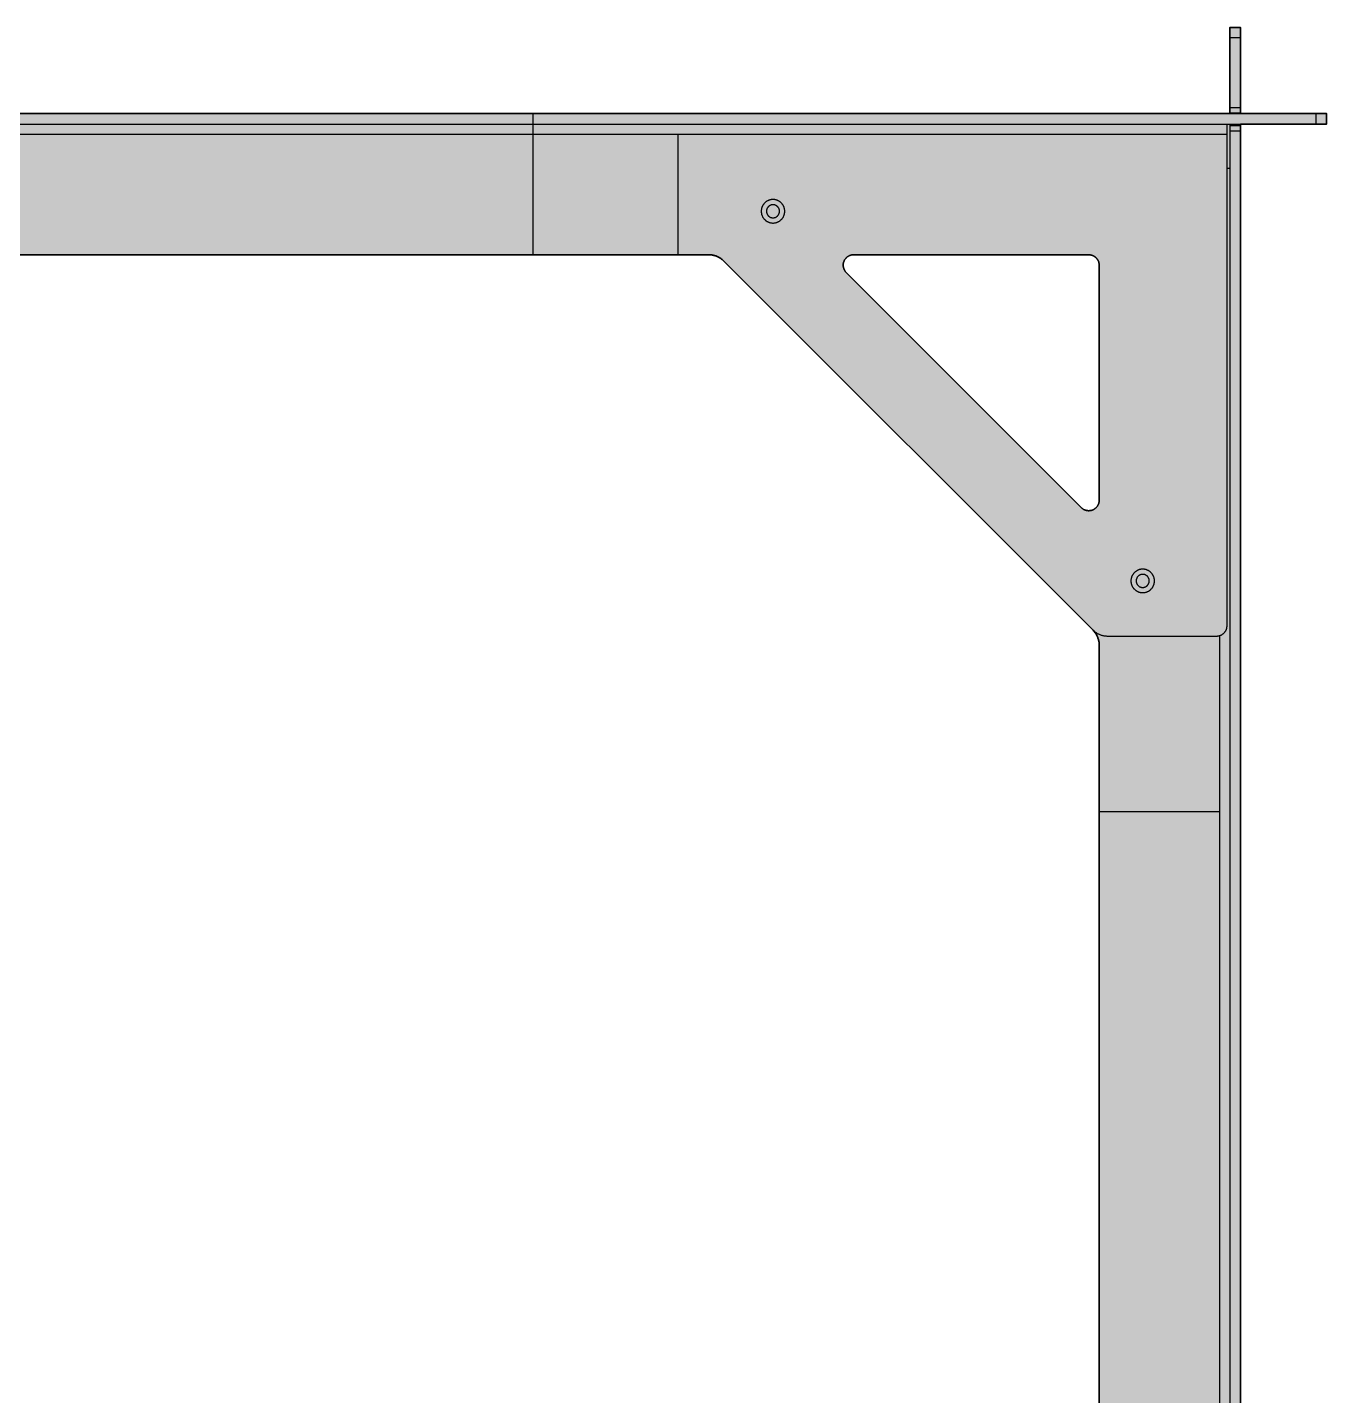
# Model space of a CAD drawing. Header units: millimetres. Extents: x 0 to 4006, y -1554 to 540.
# Drawn here: x 3509 to 4006, y 16 to 540 of the extents above; entities that cross this region are included whole.
import ezdxf

# ---------------------------------------------------------------- set-up
doc = ezdxf.new("R2010")
doc.units = ezdxf.units.MM
doc.layers.add('Blocks', color=7, linetype='Continuous')
doc.layers.add('Blocks$Fill', color=7, linetype='Continuous', true_color=0xffffff)
doc.layers.add('Blocks$Inner', color=7, linetype='Continuous', lineweight=25, true_color=0x007f00)
doc.layers.add('Blocks$Outline', color=7, linetype='Continuous', lineweight=35, true_color=0xff3f3f)

# ---------------------------------------------------------------- blocks, each defined once
blk = doc.blocks.new('Connect bed 90x200 Top')
at = {"layer": 'Blocks$Fill'}
h = blk.add_hatch(color=256, dxfattribs=at)
h.paths.add_polyline_path([(1143.24, -1055.77), (1143.24, -1059.77), (1147.24, -1059.77), (1147.24, -1055.77), (1147.24, -1028.97), (1147.24, -1026.97), (1147.24, -1026.77), (1180.24, -1026.77), (1180.24, -1022.77), (1176.24, -1022.77), (1147.24, -1022.77), (1147.24, -1022.07), (1147.24, 994.53), (1147.24, 996.53), (1147.24, 997.23), (1176.24, 997.23), (1180.24, 997.23), (1180.24, 1001.23), (1176.24, 1001.23), (1147.24, 1001.23), (1147.24, 1003.43), (1147.24, 1030.23), (1147.24, 1034.23), (1143.24, 1034.23), (1143.24, 1030.23), (1143.24, 1003.43), (1143.24, 1001.43), (1143.24, 1001.23), (876.73, 1001.23), (223.27, 1001.23), (223.27, 1001.43), (223.27, 1030.23), (223.27, 1034.23), (219.27, 1034.23), (219.27, 1030.23), (219.27, 1001.43), (219.27, 1001.23), (190.24, 1001.23), (186.24, 1001.23), (186.24, 997.23), (190.24, 997.23), (219.27, 997.23), (219.27, 996.73), (219.27, -1022.07), (219.27, -1022.27), (219.27, -1022.77), (190.24, -1022.77), (186.24, -1022.77), (186.24, -1026.77), (190.24, -1026.77), (219.27, -1026.77), (219.27, -1026.97), (219.27, -1028.97), (219.27, -1055.77), (219.27, -1059.77), (223.27, -1059.77), (223.27, -1055.77), (223.27, -1028.97), (223.27, -1026.97), (223.27, -1026.77), (876.73, -1026.77), (1143.24, -1026.77), (1143.24, -1028.97)], flags=0)
h.paths.add_polyline_path([(999.32, 947.23), (1089.24, 947.23), (1089.38, 947.23), (1089.52, 947.22), (1089.66, 947.21), (1089.8, 947.19), (1089.94, 947.17), (1090.07, 947.14), (1090.21, 947.11), (1090.34, 947.08), (1090.48, 947.04), (1090.61, 946.99), (1090.74, 946.94), (1090.87, 946.89), (1090.99, 946.83), (1091.12, 946.76), (1091.24, 946.7), (1091.36, 946.62), (1091.48, 946.55), (1091.59, 946.47), (1091.7, 946.38), (1091.81, 946.3), (1091.92, 946.2), (1092.02, 946.11), (1092.12, 946.01), (1092.21, 945.91), (1092.31, 945.8), (1092.39, 945.69), (1092.48, 945.58), (1092.56, 945.47), (1092.63, 945.35), (1092.71, 945.23), (1092.77, 945.11), (1092.84, 944.99), (1092.9, 944.86), (1092.95, 944.73), (1093, 944.6), (1093.05, 944.47), (1093.09, 944.33), (1093.12, 944.2), (1093.15, 944.06), (1093.18, 943.93), (1093.2, 943.79), (1093.22, 943.65), (1093.23, 943.51), (1093.24, 943.37), (1093.24, 943.23), (1093.24, 853.32), (1093.24, 853.18), (1093.23, 853.04), (1093.22, 852.9), (1093.2, 852.76), (1093.18, 852.63), (1093.15, 852.49), (1093.12, 852.35), (1093.09, 852.22), (1093.05, 852.09), (1093, 851.96), (1092.95, 851.83), (1092.9, 851.7), (1092.84, 851.57), (1092.78, 851.45), (1092.71, 851.33), (1092.64, 851.21), (1092.57, 851.09), (1092.49, 850.98), (1092.41, 850.87), (1092.32, 850.76), (1092.23, 850.65), (1092.13, 850.55), (1092.04, 850.45), (1091.94, 850.36), (1091.83, 850.27), (1091.72, 850.18), (1091.61, 850.1), (1091.5, 850.02), (1091.39, 849.94), (1091.27, 849.87), (1091.15, 849.8), (1091.02, 849.73), (1090.9, 849.68), (1090.77, 849.62), (1090.64, 849.57), (1090.51, 849.52), (1090.38, 849.48), (1090.25, 849.44), (1090.11, 849.41), (1089.98, 849.38), (1089.84, 849.36), (1089.7, 849.34), (1089.56, 849.33), (1089.43, 849.32), (1089.29, 849.32), (1089.15, 849.32), (1089.01, 849.32), (1088.87, 849.33), (1088.73, 849.35), (1088.6, 849.37), (1088.46, 849.39), (1088.33, 849.42), (1088.19, 849.46), (1088.06, 849.49), (1087.93, 849.54), (1087.8, 849.59), (1087.67, 849.64), (1087.54, 849.69), (1087.42, 849.76), (1087.29, 849.82), (1087.17, 849.89), (1087.06, 849.96), (1086.94, 850.04), (1086.83, 850.12), (1086.72, 850.21), (1086.62, 850.3), (1086.51, 850.39), (1086.41, 850.49), (996.5, 940.4), (996.4, 940.5), (996.31, 940.61), (996.22, 940.71), (996.13, 940.82), (996.05, 940.93), (995.97, 941.05), (995.9, 941.17), (995.83, 941.29), (995.76, 941.41), (995.7, 941.53), (995.65, 941.66), (995.59, 941.79), (995.55, 941.92), (995.5, 942.05), (995.46, 942.18), (995.43, 942.32), (995.4, 942.45), (995.38, 942.59), (995.36, 942.73), (995.34, 942.86), (995.33, 943), (995.33, 943.14), (995.32, 943.28), (995.33, 943.42), (995.34, 943.56), (995.35, 943.69), (995.37, 943.83), (995.39, 943.97), (995.42, 944.1), (995.45, 944.24), (995.49, 944.37), (995.53, 944.5), (995.58, 944.63), (995.63, 944.76), (995.68, 944.89), (995.74, 945.02), (995.81, 945.14), (995.88, 945.26), (995.95, 945.38), (996.02, 945.49), (996.1, 945.61), (996.19, 945.72), (996.28, 945.82), (996.37, 945.93), (996.46, 946.03), (996.56, 946.13), (996.66, 946.22), (996.77, 946.31), (996.88, 946.4), (996.99, 946.48), (997.1, 946.56), (997.22, 946.63), (997.34, 946.7), (997.46, 946.77), (997.58, 946.83), (997.71, 946.89), (997.84, 946.95), (997.97, 946.99), (998.1, 947.04), (998.23, 947.08), (998.36, 947.12), (998.5, 947.15), (998.63, 947.17), (998.77, 947.19), (998.91, 947.21), (999.05, 947.22), (999.19, 947.23)], flags=0)
h.paths.add_polyline_path([(273.24, 943.37), (273.25, 943.51), (273.26, 943.64), (273.28, 943.78), (273.3, 943.91), (273.32, 944.05), (273.35, 944.18), (273.39, 944.31), (273.43, 944.44), (273.47, 944.57), (273.52, 944.7), (273.57, 944.83), (273.63, 944.95), (273.69, 945.07), (273.75, 945.19), (273.82, 945.31), (273.9, 945.43), (273.97, 945.54), (274.05, 945.65), (274.14, 945.76), (274.23, 945.86), (274.32, 945.96), (274.41, 946.06), (274.51, 946.16), (274.61, 946.25), (274.72, 946.34), (274.82, 946.42), (274.93, 946.5), (275.05, 946.58), (275.16, 946.65), (275.28, 946.72), (275.4, 946.78), (275.52, 946.84), (275.65, 946.9), (275.77, 946.95), (275.9, 947), (276.03, 947.04), (276.16, 947.08), (276.29, 947.12), (276.43, 947.15), (276.56, 947.17), (276.7, 947.19), (276.83, 947.21), (276.97, 947.22), (277.1, 947.23), (277.24, 947.23), (367.16, 947.23), (367.3, 947.23), (367.43, 947.22), (367.57, 947.21), (367.71, 947.19), (367.85, 947.17), (367.98, 947.15), (368.12, 947.12), (368.25, 947.08), (368.39, 947.04), (368.52, 946.99), (368.65, 946.95), (368.77, 946.89), (368.9, 946.83), (369.02, 946.77), (369.14, 946.7), (369.26, 946.63), (369.38, 946.56), (369.49, 946.48), (369.61, 946.4), (369.71, 946.31), (369.82, 946.22), (369.92, 946.13), (370.02, 946.03), (370.11, 945.93), (370.21, 945.82), (370.29, 945.72), (370.38, 945.61), (370.46, 945.49), (370.53, 945.38), (370.61, 945.26), (370.67, 945.14), (370.74, 945.02), (370.8, 944.89), (370.85, 944.76), (370.9, 944.63), (370.95, 944.5), (370.99, 944.37), (371.03, 944.24), (371.06, 944.1), (371.09, 943.97), (371.11, 943.83), (371.13, 943.69), (371.14, 943.56), (371.15, 943.42), (371.16, 943.28), (371.16, 943.14), (371.15, 943), (371.14, 942.86), (371.13, 942.73), (371.11, 942.59), (371.08, 942.45), (371.05, 942.32), (371.02, 942.18), (370.98, 942.05), (370.94, 941.92), (370.89, 941.79), (370.84, 941.66), (370.78, 941.53), (370.72, 941.41), (370.65, 941.29), (370.58, 941.17), (370.51, 941.05), (370.43, 940.93), (370.35, 940.82), (370.26, 940.71), (370.18, 940.61), (370.08, 940.5), (369.99, 940.4), (280.07, 850.49), (279.97, 850.39), (279.87, 850.3), (279.76, 850.21), (279.65, 850.12), (279.54, 850.04), (279.42, 849.96), (279.31, 849.89), (279.19, 849.82), (279.07, 849.76), (278.94, 849.69), (278.81, 849.64), (278.69, 849.59), (278.56, 849.54), (278.42, 849.49), (278.29, 849.46), (278.16, 849.42), (278.02, 849.39), (277.89, 849.37), (277.75, 849.35), (277.61, 849.33), (277.47, 849.32), (277.33, 849.32), (277.19, 849.32), (277.06, 849.32), (276.92, 849.33), (276.78, 849.34), (276.64, 849.36), (276.51, 849.38), (276.37, 849.41), (276.24, 849.44), (276.1, 849.48), (275.97, 849.52), (275.84, 849.57), (275.71, 849.62), (275.58, 849.68), (275.46, 849.73), (275.34, 849.8), (275.21, 849.87), (275.1, 849.94), (274.98, 850.02), (274.87, 850.1), (274.76, 850.18), (274.65, 850.27), (274.55, 850.36), (274.45, 850.45), (274.35, 850.55), (274.25, 850.65), (274.16, 850.76), (274.08, 850.87), (273.99, 850.98), (273.92, 851.09), (273.84, 851.21), (273.77, 851.33), (273.7, 851.45), (273.64, 851.57), (273.58, 851.7), (273.53, 851.83), (273.48, 851.96), (273.43, 852.09), (273.39, 852.22), (273.36, 852.35), (273.33, 852.49), (273.3, 852.63), (273.28, 852.76), (273.26, 852.9), (273.25, 853.04), (273.24, 853.18), (273.24, 853.32), (273.24, 943.23)], flags=0)
h.paths.add_polyline_path([(367.16, -972.77), (277.24, -972.77), (277.1, -972.77), (276.97, -972.76), (276.83, -972.75), (276.7, -972.73), (276.56, -972.71), (276.43, -972.68), (276.29, -972.65), (276.16, -972.62), (276.03, -972.58), (275.9, -972.54), (275.77, -972.49), (275.65, -972.44), (275.52, -972.38), (275.4, -972.32), (275.28, -972.25), (275.16, -972.19), (275.05, -972.11), (274.93, -972.04), (274.82, -971.95), (274.72, -971.87), (274.61, -971.78), (274.51, -971.69), (274.41, -971.6), (274.32, -971.5), (274.23, -971.4), (274.14, -971.29), (274.05, -971.18), (273.97, -971.07), (273.9, -970.96), (273.82, -970.85), (273.75, -970.73), (273.69, -970.61), (273.63, -970.49), (273.57, -970.36), (273.52, -970.24), (273.47, -970.11), (273.43, -969.98), (273.39, -969.85), (273.35, -969.71), (273.32, -969.58), (273.3, -969.45), (273.28, -969.31), (273.26, -969.18), (273.25, -969.04), (273.24, -968.9), (273.24, -968.77), (273.24, -878.85), (273.24, -878.71), (273.25, -878.57), (273.26, -878.44), (273.28, -878.3), (273.3, -878.16), (273.33, -878.03), (273.36, -877.89), (273.39, -877.76), (273.43, -877.62), (273.48, -877.49), (273.53, -877.36), (273.58, -877.24), (273.64, -877.11), (273.7, -876.99), (273.77, -876.86), (273.84, -876.75), (273.92, -876.63), (273.99, -876.51), (274.08, -876.4), (274.16, -876.3), (274.25, -876.19), (274.35, -876.09), (274.45, -875.99), (274.55, -875.89), (274.65, -875.8), (274.76, -875.72), (274.87, -875.63), (274.98, -875.55), (275.1, -875.47), (275.21, -875.4), (275.34, -875.33), (275.46, -875.27), (275.58, -875.21), (275.71, -875.16), (275.84, -875.1), (275.97, -875.06), (276.1, -875.02), (276.24, -874.98), (276.37, -874.95), (276.51, -874.92), (276.64, -874.9), (276.78, -874.88), (276.92, -874.86), (277.06, -874.86), (277.19, -874.85), (277.33, -874.85), (277.47, -874.86), (277.61, -874.87), (277.75, -874.88), (277.89, -874.9), (278.02, -874.93), (278.16, -874.96), (278.29, -874.99), (278.42, -875.03), (278.56, -875.07), (278.69, -875.12), (278.81, -875.17), (278.94, -875.23), (279.07, -875.29), (279.19, -875.36), (279.31, -875.43), (279.42, -875.5), (279.54, -875.58), (279.65, -875.66), (279.76, -875.74), (279.87, -875.83), (279.97, -875.93), (280.07, -876.02), (369.99, -965.94), (370.08, -966.04), (370.18, -966.14), (370.26, -966.25), (370.35, -966.36), (370.43, -966.47), (370.51, -966.58), (370.58, -966.7), (370.65, -966.82), (370.72, -966.94), (370.78, -967.07), (370.84, -967.19), (370.89, -967.32), (370.94, -967.45), (370.98, -967.58), (371.02, -967.72), (371.05, -967.85), (371.08, -967.99), (371.11, -968.12), (371.13, -968.26), (371.14, -968.4), (371.15, -968.54), (371.16, -968.68), (371.16, -968.81), (371.15, -968.95), (371.14, -969.09), (371.13, -969.23), (371.11, -969.37), (371.09, -969.5), (371.06, -969.64), (371.03, -969.77), (370.99, -969.91), (370.95, -970.04), (370.9, -970.17), (370.85, -970.3), (370.8, -970.43), (370.74, -970.55), (370.67, -970.67), (370.61, -970.79), (370.53, -970.91), (370.46, -971.03), (370.38, -971.14), (370.29, -971.25), (370.21, -971.36), (370.11, -971.46), (370.02, -971.56), (369.92, -971.66), (369.82, -971.75), (369.71, -971.85), (369.61, -971.93), (369.49, -972.01), (369.38, -972.09), (369.26, -972.17), (369.14, -972.24), (369.02, -972.31), (368.9, -972.37), (368.77, -972.43), (368.65, -972.48), (368.52, -972.53), (368.39, -972.57), (368.25, -972.61), (368.12, -972.65), (367.98, -972.68), (367.85, -972.71), (367.71, -972.73), (367.57, -972.75), (367.43, -972.76), (367.3, -972.77)], flags=0)
h.paths.add_polyline_path([(1090.9, -829.11), (949.39, -970.61), (949.19, -970.8), (948.98, -970.97), (948.76, -971.14), (948.54, -971.3), (948.32, -971.46), (948.08, -971.6), (947.85, -971.74), (947.61, -971.87), (947.36, -971.99), (947.11, -972.11), (946.86, -972.21), (946.61, -972.31), (946.35, -972.39), (946.09, -972.47), (945.82, -972.54), (945.56, -972.6), (945.29, -972.65), (945.02, -972.69), (944.75, -972.73), (944.47, -972.75), (944.2, -972.76), (943.93, -972.77), (932.24, -972.77), (876.73, -972.77), (434.24, -972.77), (422.28, -972.76), (422.01, -972.75), (421.74, -972.73), (421.47, -972.69), (421.2, -972.65), (420.93, -972.6), (420.66, -972.54), (420.4, -972.47), (420.13, -972.39), (419.88, -972.31), (419.62, -972.21), (419.37, -972.11), (419.12, -971.99), (418.87, -971.87), (418.63, -971.74), (418.4, -971.6), (418.17, -971.46), (417.94, -971.3), (417.72, -971.14), (417.51, -970.97), (417.3, -970.8), (417.09, -970.61), (416.9, -970.42), (275.61, -829.14), (275.06, -828.5), (274.9, -828.29), (274.73, -828.07), (274.58, -827.84), (274.43, -827.61), (274.3, -827.37), (274.17, -827.13), (274.04, -826.89), (273.93, -826.64), (273.83, -826.39), (273.73, -826.13), (273.64, -825.87), (273.57, -825.61), (273.5, -825.35), (273.44, -825.08), (273.39, -824.81), (273.34, -824.54), (273.31, -824.27), (273.29, -824), (273.27, -823.73), (273.27, -823.45), (273.27, -759.77), (273.27, 734.23), (273.27, 798.19), (273.29, 798.46), (273.31, 798.74), (273.34, 799.01), (273.39, 799.28), (273.44, 799.55), (273.5, 799.81), (273.57, 800.08), (273.64, 800.34), (273.73, 800.6), (273.83, 800.85), (273.93, 801.11), (274.04, 801.35), (274.17, 801.6), (274.3, 801.84), (274.43, 802.08), (274.58, 802.31), (274.73, 802.53), (274.9, 802.75), (275.06, 802.97), (275.24, 803.18), (275.61, 803.6), (417.09, 945.08), (417.3, 945.26), (417.51, 945.44), (417.72, 945.61), (417.94, 945.77), (418.17, 945.92), (418.4, 946.07), (418.63, 946.21), (418.87, 946.34), (419.12, 946.46), (419.37, 946.57), (419.62, 946.67), (419.88, 946.77), (420.13, 946.86), (420.4, 946.94), (420.66, 947), (420.93, 947.06), (421.2, 947.12), (421.47, 947.16), (421.74, 947.19), (422.01, 947.21), (422.28, 947.23), (422.55, 947.23), (434.24, 947.23), (876.73, 947.23), (932.24, 947.23), (944.2, 947.23), (944.47, 947.21), (944.75, 947.19), (945.02, 947.16), (945.29, 947.12), (945.56, 947.06), (945.82, 947), (946.09, 946.94), (946.35, 946.86), (946.61, 946.77), (946.86, 946.67), (947.11, 946.57), (947.36, 946.46), (947.61, 946.34), (947.85, 946.21), (948.08, 946.07), (948.32, 945.92), (948.54, 945.77), (948.76, 945.61), (948.98, 945.44), (949.19, 945.26), (949.39, 945.08), (949.58, 944.89), (1091.09, 803.38), (1091.27, 803.18), (1091.45, 802.97), (1091.62, 802.75), (1091.78, 802.53), (1091.93, 802.31), (1092.08, 802.08), (1092.21, 801.84), (1092.34, 801.6), (1092.47, 801.35), (1092.58, 801.11), (1092.68, 800.85), (1092.78, 800.6), (1092.87, 800.34), (1092.94, 800.08), (1093.01, 799.81), (1093.07, 799.55), (1093.12, 799.28), (1093.17, 799.01), (1093.2, 798.74), (1093.22, 798.46), (1093.24, 798.19), (1093.24, 797.92), (1093.24, -823.73), (1093.22, -824), (1093.2, -824.27), (1093.17, -824.54), (1093.12, -824.81), (1093.07, -825.08), (1093.01, -825.35), (1092.94, -825.61), (1092.87, -825.87), (1092.78, -826.13), (1092.68, -826.39), (1092.58, -826.64), (1092.47, -826.89), (1092.34, -827.13), (1092.21, -827.37), (1092.08, -827.61), (1091.93, -827.84), (1091.78, -828.07), (1091.62, -828.29), (1091.45, -828.5), (1091.27, -828.71), (1091.09, -828.91)], flags=0)
h.paths.add_polyline_path([(1093.24, -968.91), (1093.23, -969.05), (1093.22, -969.19), (1093.2, -969.32), (1093.18, -969.46), (1093.15, -969.6), (1093.12, -969.74), (1093.09, -969.87), (1093.05, -970), (1093, -970.14), (1092.95, -970.27), (1092.9, -970.39), (1092.84, -970.52), (1092.77, -970.65), (1092.71, -970.77), (1092.63, -970.89), (1092.56, -971), (1092.48, -971.12), (1092.39, -971.23), (1092.31, -971.34), (1092.21, -971.44), (1092.12, -971.55), (1092.02, -971.65), (1091.92, -971.74), (1091.81, -971.83), (1091.7, -971.92), (1091.59, -972), (1091.48, -972.08), (1091.36, -972.16), (1091.24, -972.23), (1091.12, -972.3), (1090.99, -972.36), (1090.87, -972.42), (1090.74, -972.48), (1090.61, -972.53), (1090.48, -972.57), (1090.34, -972.61), (1090.21, -972.65), (1090.07, -972.68), (1089.94, -972.71), (1089.8, -972.73), (1089.66, -972.75), (1089.52, -972.76), (1089.38, -972.77), (1089.24, -972.77), (999.32, -972.77), (999.19, -972.77), (999.05, -972.76), (998.91, -972.75), (998.77, -972.73), (998.63, -972.71), (998.5, -972.68), (998.36, -972.65), (998.23, -972.61), (998.1, -972.57), (997.97, -972.53), (997.84, -972.48), (997.71, -972.43), (997.58, -972.37), (997.46, -972.31), (997.34, -972.24), (997.22, -972.17), (997.1, -972.09), (996.99, -972.01), (996.88, -971.93), (996.77, -971.85), (996.66, -971.75), (996.56, -971.66), (996.46, -971.56), (996.37, -971.46), (996.28, -971.36), (996.19, -971.25), (996.1, -971.14), (996.02, -971.03), (995.95, -970.91), (995.88, -970.79), (995.81, -970.67), (995.74, -970.55), (995.68, -970.43), (995.63, -970.3), (995.58, -970.17), (995.53, -970.04), (995.49, -969.91), (995.45, -969.77), (995.42, -969.64), (995.39, -969.5), (995.37, -969.37), (995.35, -969.23), (995.34, -969.09), (995.33, -968.95), (995.32, -968.81), (995.33, -968.68), (995.33, -968.54), (995.34, -968.4), (995.36, -968.26), (995.38, -968.12), (995.4, -967.99), (995.43, -967.85), (995.46, -967.72), (995.5, -967.58), (995.55, -967.45), (995.59, -967.32), (995.65, -967.19), (995.7, -967.07), (995.76, -966.94), (995.83, -966.82), (995.9, -966.7), (995.97, -966.58), (996.05, -966.47), (996.13, -966.36), (996.22, -966.25), (996.31, -966.14), (996.4, -966.04), (996.5, -965.94), (1086.41, -876.02), (1086.51, -875.93), (1086.62, -875.83), (1086.72, -875.74), (1086.83, -875.66), (1086.94, -875.58), (1087.06, -875.5), (1087.17, -875.43), (1087.29, -875.36), (1087.42, -875.29), (1087.54, -875.23), (1087.67, -875.17), (1087.8, -875.12), (1087.93, -875.07), (1088.06, -875.03), (1088.19, -874.99), (1088.33, -874.96), (1088.46, -874.93), (1088.6, -874.9), (1088.73, -874.88), (1088.87, -874.87), (1089.01, -874.86), (1089.15, -874.85), (1089.29, -874.85), (1089.43, -874.86), (1089.56, -874.86), (1089.7, -874.88), (1089.84, -874.9), (1089.98, -874.92), (1090.11, -874.95), (1090.25, -874.98), (1090.38, -875.02), (1090.51, -875.06), (1090.64, -875.1), (1090.77, -875.16), (1090.9, -875.21), (1091.02, -875.27), (1091.15, -875.33), (1091.27, -875.4), (1091.39, -875.47), (1091.5, -875.55), (1091.61, -875.63), (1091.72, -875.72), (1091.83, -875.8), (1091.94, -875.89), (1092.04, -875.99), (1092.13, -876.09), (1092.23, -876.19), (1092.32, -876.3), (1092.41, -876.4), (1092.49, -876.51), (1092.57, -876.63), (1092.64, -876.75), (1092.71, -876.86), (1092.78, -876.99), (1092.84, -877.11), (1092.9, -877.24), (1092.95, -877.36), (1093, -877.49), (1093.05, -877.62), (1093.09, -877.76), (1093.12, -877.89), (1093.15, -878.03), (1093.18, -878.16), (1093.2, -878.3), (1093.22, -878.44), (1093.23, -878.57), (1093.24, -878.71), (1093.24, -878.85), (1093.24, -968.77)], flags=0)
at = {"layer": 'Blocks$Inner'}
for p, q in [((1143.24, 997.23), (1143.24, 996.73)), ((1143.24, 980.23), (1142.04, 980.23)), ((1093.24, 734.23), (1139.24, 734.23))]:
    blk.add_line(p, q, dxfattribs=at)
for points in [[(1147.24, 1030.23), (1147.24, 1034.23), (1143.24, 1034.23), (1143.24, 1030.23)], [(1147.24, 1003.43), (1147.24, 1030.23), (1143.24, 1030.23), (1143.24, 1003.43)], [(190.24, 997.23), (190.24, 1001.23), (190.06, 1001.23), (186.24, 1001.23), (186.24, 997.23), (190.24, 997.23), (876.73, 997.23), (876.73, 1001.23), (190.24, 1001.23)], [(876.73, 1001.23), (1176.24, 1001.23), (1180.24, 1001.23), (1180.24, 997.23), (1176.24, 997.23)], [(1142.04, 997.23), (1142.04, 993.23), (932.24, 993.23), (876.73, 993.23), (876.73, 993.49), (876.73, 997.23), (1176.24, 997.23), (1176.24, 1001.23)], [(1147.24, 1001.23), (1147.24, 1001.43), (1147.24, 1003.43), (1143.24, 1003.43), (1143.24, 1001.43)], [(1147.24, 1001.43), (1143.24, 1001.43), (1143.24, 1001.23)], [(1147.24, 997.23), (1147.24, 996.73), (1147.24, 996.53), (1143.24, 996.53), (1143.24, 994.53), (1143.24, -1020.07), (1143.24, -1022.07)], [(1147.24, 996.73), (1143.24, 996.73), (1143.24, 996.53)], [(1147.24, 994.53), (1147.24, 996.53)], [(434.24, 947.23), (876.73, 947.23), (876.73, 993.23), (434.24, 993.23)], [(876.73, 947.23), (932.24, 947.23), (932.24, 993.23)], [(1142.04, 993.23), (1142.04, 805.23), (1142.04, 805.1), (1142.03, 804.96), (1142.02, 804.82), (1142, 804.69), (1141.98, 804.55), (1141.96, 804.42), (1141.93, 804.29), (1141.89, 804.15), (1141.85, 804.02), (1141.81, 803.89), (1141.76, 803.76), (1141.71, 803.64), (1141.65, 803.51), (1141.59, 803.39), (1141.53, 803.27), (1141.46, 803.15), (1141.39, 803.04), (1141.31, 802.93), (1141.23, 802.82), (1141.14, 802.71), (1141.06, 802.6), (1140.96, 802.5), (1140.87, 802.4), (1140.77, 802.31), (1140.67, 802.22), (1140.57, 802.13), (1140.46, 802.04), (1140.35, 801.96), (1140.23, 801.89), (1140.12, 801.81), (1140, 801.75), (1139.88, 801.68), (1139.76, 801.62), (1139.63, 801.56), (1139.51, 801.51), (1139.38, 801.46), (1139.25, 801.42), (1139.12, 801.38), (1138.99, 801.35), (1138.85, 801.32), (1138.72, 801.29), (1138.59, 801.27), (1138.45, 801.25), (1138.31, 801.24), (1138.18, 801.23), (1138.04, 801.23), (1096.55, 801.23), (1096.28, 801.24), (1096.01, 801.25), (1095.74, 801.27), (1095.47, 801.31), (1095.2, 801.35), (1094.93, 801.4), (1094.66, 801.46), (1094.4, 801.53), (1094.13, 801.61), (1093.88, 801.69), (1093.62, 801.79), (1093.37, 801.89), (1093.12, 802.01), (1092.87, 802.13), (1092.63, 802.26), (1092.4, 802.4), (1092.17, 802.54), (1091.94, 802.7), (1091.72, 802.86), (1091.51, 803.03), (1091.3, 803.2), (1091.09, 803.39), (1090.9, 803.58)], [(1147.24, -1022.07), (1147.24, -1020.07), (1147.24, 994.53), (1143.24, 994.53)], [(1093.24, -759.77), (1093.24, 734.23), (1093.24, 797.92), (1093.24, 798.19), (1093.22, 798.46), (1093.2, 798.74), (1093.17, 799.01), (1093.12, 799.28), (1093.07, 799.55), (1093.01, 799.81), (1092.94, 800.08), (1092.87, 800.34), (1092.78, 800.6), (1092.68, 800.85), (1092.58, 801.11), (1092.47, 801.35), (1092.34, 801.6), (1092.21, 801.84), (1092.08, 802.08), (1091.93, 802.31), (1091.78, 802.53), (1091.62, 802.75), (1091.45, 802.97), (1091.27, 803.18), (1091.09, 803.38), (1090.9, 803.58), (949.58, 944.89), (949.39, 945.08), (949.19, 945.26), (948.98, 945.44), (948.76, 945.61), (948.54, 945.77), (948.32, 945.92), (948.08, 946.07), (947.85, 946.21), (947.61, 946.34), (947.36, 946.46), (947.11, 946.57), (946.86, 946.67), (946.61, 946.77), (946.35, 946.86), (946.09, 946.94), (945.82, 947), (945.56, 947.06), (945.29, 947.12), (945.02, 947.16), (944.75, 947.19), (944.47, 947.21), (944.2, 947.23), (943.93, 947.23), (932.24, 947.23)], [(1139.24, 801.42), (1139.24, 734.23), (1139.24, -759.77), (1139.24, -826.95)]]:
    blk.add_lwpolyline(points, dxfattribs=at)
for points in [[(963.97, 963.72), (963.98, 963.57), (963.99, 963.41), (964.01, 963.26), (964.03, 963.1), (964.06, 962.95), (964.1, 962.8), (964.13, 962.65), (964.18, 962.5), (964.23, 962.35), (964.29, 962.21), (964.35, 962.07), (964.41, 961.92), (964.48, 961.79), (964.55, 961.65), (964.63, 961.52), (964.72, 961.38), (964.81, 961.26), (964.9, 961.13), (965, 961.01), (965.1, 960.89), (965.2, 960.78), (965.31, 960.67), (965.42, 960.56), (965.54, 960.46), (965.66, 960.36), (965.78, 960.26), (965.91, 960.17), (966.04, 960.09), (966.17, 960.01), (966.3, 959.93), (966.44, 959.86), (966.58, 959.79), (966.72, 959.73), (966.87, 959.67), (967.01, 959.62), (967.16, 959.57), (967.31, 959.53), (967.46, 959.49), (967.62, 959.46), (967.77, 959.43), (967.92, 959.41), (968.08, 959.39), (968.23, 959.38), (968.39, 959.38), (968.54, 959.38), (968.7, 959.38), (968.85, 959.39), (969.01, 959.41), (969.16, 959.43), (969.31, 959.46), (969.47, 959.49), (969.62, 959.53), (969.77, 959.57), (969.91, 959.62), (970.06, 959.67), (970.2, 959.73), (970.35, 959.79), (970.49, 959.86), (970.62, 959.93), (970.76, 960.01), (970.89, 960.09), (971.02, 960.17), (971.15, 960.26), (971.27, 960.36), (971.39, 960.46), (971.51, 960.56), (971.62, 960.67), (971.73, 960.78), (971.83, 960.89), (971.93, 961.01), (972.03, 961.13), (972.12, 961.26), (972.21, 961.38), (972.3, 961.52), (972.37, 961.65), (972.45, 961.79), (972.52, 961.92), (972.58, 962.07), (972.64, 962.21), (972.7, 962.35), (972.75, 962.5), (972.79, 962.65), (972.83, 962.8), (972.87, 962.95), (972.9, 963.1), (972.92, 963.26), (972.94, 963.41), (972.95, 963.57), (972.96, 963.72), (972.96, 963.88), (972.96, 964.03), (972.95, 964.19), (972.94, 964.34), (972.92, 964.5), (972.9, 964.65), (972.87, 964.8), (972.83, 964.95), (972.79, 965.1), (972.75, 965.25), (972.7, 965.4), (972.64, 965.54), (972.58, 965.69), (972.52, 965.83), (972.45, 965.97), (972.37, 966.1), (972.3, 966.24), (972.21, 966.37), (972.12, 966.5), (972.03, 966.62), (971.93, 966.74), (971.83, 966.86), (971.73, 966.98), (971.62, 967.09), (971.51, 967.19), (971.39, 967.3), (971.27, 967.4), (971.15, 967.49), (971.02, 967.58), (970.89, 967.67), (970.76, 967.75), (970.62, 967.82), (970.49, 967.9), (970.35, 967.96), (970.2, 968.03), (970.06, 968.08), (969.91, 968.14), (969.77, 968.18), (969.62, 968.23), (969.47, 968.26), (969.31, 968.3), (969.16, 968.32), (969.01, 968.34), (968.85, 968.36), (968.7, 968.37), (968.54, 968.38), (968.39, 968.38), (968.23, 968.37), (968.08, 968.36), (967.92, 968.34), (967.77, 968.32), (967.62, 968.3), (967.46, 968.26), (967.31, 968.23), (967.16, 968.18), (967.01, 968.14), (966.87, 968.08), (966.72, 968.03), (966.58, 967.96), (966.44, 967.9), (966.3, 967.82), (966.17, 967.75), (966.04, 967.67), (965.91, 967.58), (965.78, 967.49), (965.66, 967.4), (965.54, 967.3), (965.42, 967.19), (965.31, 967.09), (965.2, 966.98), (965.1, 966.86), (965, 966.74), (964.9, 966.62), (964.81, 966.5), (964.72, 966.37), (964.63, 966.24), (964.55, 966.1), (964.48, 965.97), (964.41, 965.83), (964.35, 965.69), (964.29, 965.54), (964.23, 965.4), (964.18, 965.25), (964.13, 965.1), (964.1, 964.95), (964.06, 964.8), (964.03, 964.65), (964.01, 964.5), (963.99, 964.34), (963.98, 964.19), (963.97, 964.03), (963.96, 963.88)], [(968.38, 966.38), (968.29, 966.37), (968.21, 966.36), (968.12, 966.35), (968.04, 966.34), (967.95, 966.32), (967.87, 966.3), (967.78, 966.28), (967.7, 966.26), (967.62, 966.23), (967.54, 966.2), (967.46, 966.17), (967.38, 966.13), (967.3, 966.09), (967.23, 966.05), (967.15, 966.01), (967.08, 965.96), (967.01, 965.91), (966.94, 965.86), (966.87, 965.8), (966.81, 965.75), (966.74, 965.69), (966.68, 965.63), (966.62, 965.57), (966.56, 965.5), (966.51, 965.44), (966.46, 965.37), (966.41, 965.3), (966.36, 965.23), (966.31, 965.15), (966.27, 965.08), (966.23, 965), (966.19, 964.92), (966.16, 964.84), (966.13, 964.76), (966.1, 964.68), (966.07, 964.6), (966.05, 964.52), (966.03, 964.43), (966.01, 964.35), (965.99, 964.26), (965.98, 964.18), (965.97, 964.09), (965.97, 964.01), (965.96, 963.92), (965.96, 963.83), (965.97, 963.75), (965.97, 963.66), (965.98, 963.58), (965.99, 963.49), (966.01, 963.41), (966.03, 963.32), (966.05, 963.24), (966.07, 963.15), (966.1, 963.07), (966.13, 962.99), (966.16, 962.91), (966.19, 962.83), (966.23, 962.75), (966.27, 962.68), (966.31, 962.6), (966.36, 962.53), (966.41, 962.46), (966.46, 962.39), (966.51, 962.32), (966.56, 962.25), (966.62, 962.19), (966.68, 962.12), (966.74, 962.06), (966.81, 962.01), (966.87, 961.95), (966.94, 961.9), (967.01, 961.84), (967.08, 961.8), (967.15, 961.75), (967.23, 961.7), (967.3, 961.66), (967.38, 961.62), (967.46, 961.59), (967.54, 961.55), (967.62, 961.52), (967.7, 961.5), (967.78, 961.47), (967.87, 961.45), (967.95, 961.43), (968.04, 961.41), (968.12, 961.4), (968.21, 961.39), (968.29, 961.38), (968.38, 961.38), (968.46, 961.38), (968.55, 961.38), (968.64, 961.38), (968.72, 961.39), (968.81, 961.4), (968.89, 961.41), (968.98, 961.43), (969.06, 961.45), (969.15, 961.47), (969.23, 961.5), (969.31, 961.52), (969.39, 961.55), (969.47, 961.59), (969.55, 961.62), (969.63, 961.66), (969.7, 961.7), (969.78, 961.75), (969.85, 961.8), (969.92, 961.84), (969.99, 961.9), (970.06, 961.95), (970.12, 962.01), (970.19, 962.06), (970.25, 962.12), (970.31, 962.19), (970.36, 962.25), (970.42, 962.32), (970.47, 962.39), (970.52, 962.46), (970.57, 962.53), (970.61, 962.6), (970.66, 962.68), (970.7, 962.75), (970.74, 962.83), (970.77, 962.91), (970.8, 962.99), (970.83, 963.07), (970.86, 963.15), (970.88, 963.24), (970.9, 963.32), (970.92, 963.41), (970.93, 963.49), (970.95, 963.58), (970.96, 963.66), (970.96, 963.75), (970.96, 963.83), (970.96, 963.92), (970.96, 964.01), (970.96, 964.09), (970.95, 964.18), (970.93, 964.26), (970.92, 964.35), (970.9, 964.43), (970.88, 964.52), (970.86, 964.6), (970.83, 964.68), (970.8, 964.76), (970.77, 964.84), (970.74, 964.92), (970.7, 965), (970.66, 965.08), (970.61, 965.15), (970.57, 965.23), (970.52, 965.3), (970.47, 965.37), (970.42, 965.44), (970.36, 965.5), (970.31, 965.57), (970.25, 965.63), (970.19, 965.69), (970.12, 965.75), (970.06, 965.8), (969.99, 965.86), (969.92, 965.91), (969.85, 965.96), (969.78, 966.01), (969.7, 966.05), (969.63, 966.09), (969.55, 966.13), (969.47, 966.17), (969.39, 966.2), (969.31, 966.23), (969.23, 966.26), (969.15, 966.28), (969.06, 966.3), (968.98, 966.32), (968.89, 966.34), (968.81, 966.35), (968.72, 966.36), (968.64, 966.37), (968.55, 966.38), (968.46, 966.38)], [(999.32, 947.23), (999.19, 947.23), (999.05, 947.22), (998.91, 947.21), (998.77, 947.19), (998.63, 947.17), (998.5, 947.15), (998.36, 947.12), (998.23, 947.08), (998.1, 947.04), (997.97, 946.99), (997.84, 946.95), (997.71, 946.89), (997.58, 946.83), (997.46, 946.77), (997.34, 946.7), (997.22, 946.63), (997.1, 946.56), (996.99, 946.48), (996.88, 946.4), (996.77, 946.31), (996.66, 946.22), (996.56, 946.13), (996.46, 946.03), (996.37, 945.93), (996.28, 945.82), (996.19, 945.72), (996.1, 945.61), (996.02, 945.49), (995.95, 945.38), (995.88, 945.26), (995.81, 945.14), (995.74, 945.02), (995.68, 944.89), (995.63, 944.76), (995.58, 944.63), (995.53, 944.5), (995.49, 944.37), (995.45, 944.24), (995.42, 944.1), (995.39, 943.97), (995.37, 943.83), (995.35, 943.69), (995.34, 943.56), (995.33, 943.42), (995.32, 943.28), (995.33, 943.14), (995.33, 943), (995.34, 942.86), (995.36, 942.73), (995.38, 942.59), (995.4, 942.45), (995.43, 942.32), (995.46, 942.18), (995.5, 942.05), (995.55, 941.92), (995.59, 941.79), (995.65, 941.66), (995.7, 941.53), (995.76, 941.41), (995.83, 941.29), (995.9, 941.17), (995.97, 941.05), (996.05, 940.93), (996.13, 940.82), (996.22, 940.71), (996.31, 940.61), (996.4, 940.5), (996.5, 940.4), (1086.41, 850.49), (1086.51, 850.39), (1086.62, 850.3), (1086.72, 850.21), (1086.83, 850.12), (1086.94, 850.04), (1087.06, 849.96), (1087.17, 849.89), (1087.29, 849.82), (1087.42, 849.76), (1087.54, 849.69), (1087.67, 849.64), (1087.8, 849.59), (1087.93, 849.54), (1088.06, 849.49), (1088.19, 849.46), (1088.33, 849.42), (1088.46, 849.39), (1088.6, 849.37), (1088.73, 849.35), (1088.87, 849.33), (1089.01, 849.32), (1089.15, 849.32), (1089.29, 849.32), (1089.43, 849.32), (1089.56, 849.33), (1089.7, 849.34), (1089.84, 849.36), (1089.98, 849.38), (1090.11, 849.41), (1090.25, 849.44), (1090.38, 849.48), (1090.51, 849.52), (1090.64, 849.57), (1090.77, 849.62), (1090.9, 849.68), (1091.02, 849.73), (1091.15, 849.8), (1091.27, 849.87), (1091.39, 849.94), (1091.5, 850.02), (1091.61, 850.1), (1091.72, 850.18), (1091.83, 850.27), (1091.94, 850.36), (1092.04, 850.45), (1092.13, 850.55), (1092.23, 850.65), (1092.32, 850.76), (1092.41, 850.87), (1092.49, 850.98), (1092.57, 851.09), (1092.64, 851.21), (1092.71, 851.33), (1092.78, 851.45), (1092.84, 851.57), (1092.9, 851.7), (1092.95, 851.83), (1093, 851.96), (1093.05, 852.09), (1093.09, 852.22), (1093.12, 852.35), (1093.15, 852.49), (1093.18, 852.63), (1093.2, 852.76), (1093.22, 852.9), (1093.23, 853.04), (1093.24, 853.18), (1093.24, 853.32), (1093.24, 943.23), (1093.24, 943.37), (1093.23, 943.51), (1093.22, 943.65), (1093.2, 943.79), (1093.18, 943.93), (1093.15, 944.06), (1093.12, 944.2), (1093.09, 944.33), (1093.05, 944.47), (1093, 944.6), (1092.95, 944.73), (1092.9, 944.86), (1092.84, 944.99), (1092.77, 945.11), (1092.71, 945.23), (1092.63, 945.35), (1092.56, 945.47), (1092.48, 945.58), (1092.39, 945.69), (1092.31, 945.8), (1092.21, 945.91), (1092.12, 946.01), (1092.02, 946.11), (1091.92, 946.2), (1091.81, 946.3), (1091.7, 946.38), (1091.59, 946.47), (1091.48, 946.55), (1091.36, 946.62), (1091.24, 946.7), (1091.12, 946.76), (1090.99, 946.83), (1090.87, 946.89), (1090.74, 946.94), (1090.61, 946.99), (1090.48, 947.04), (1090.34, 947.08), (1090.21, 947.11), (1090.07, 947.14), (1089.94, 947.17), (1089.8, 947.19), (1089.66, 947.21), (1089.52, 947.22), (1089.38, 947.23), (1089.24, 947.23)], [(1105.39, 822.3), (1105.4, 822.15), (1105.41, 821.99), (1105.43, 821.84), (1105.45, 821.68), (1105.48, 821.53), (1105.52, 821.38), (1105.56, 821.23), (1105.6, 821.08), (1105.65, 820.93), (1105.71, 820.79), (1105.77, 820.64), (1105.83, 820.5), (1105.9, 820.36), (1105.98, 820.23), (1106.05, 820.09), (1106.14, 819.96), (1106.23, 819.84), (1106.32, 819.71), (1106.42, 819.59), (1106.52, 819.47), (1106.62, 819.36), (1106.73, 819.25), (1106.84, 819.14), (1106.96, 819.04), (1107.08, 818.94), (1107.2, 818.84), (1107.33, 818.75), (1107.46, 818.67), (1107.59, 818.58), (1107.73, 818.51), (1107.86, 818.44), (1108, 818.37), (1108.15, 818.31), (1108.29, 818.25), (1108.44, 818.2), (1108.58, 818.15), (1108.73, 818.11), (1108.88, 818.07), (1109.04, 818.04), (1109.19, 818.01), (1109.34, 817.99), (1109.5, 817.97), (1109.65, 817.96), (1109.81, 817.96), (1109.96, 817.96), (1110.12, 817.96), (1110.27, 817.97), (1110.43, 817.99), (1110.58, 818.01), (1110.74, 818.04), (1110.89, 818.07), (1111.04, 818.11), (1111.19, 818.15), (1111.34, 818.2), (1111.48, 818.25), (1111.63, 818.31), (1111.77, 818.37), (1111.91, 818.44), (1112.05, 818.51), (1112.18, 818.58), (1112.31, 818.67), (1112.44, 818.75), (1112.57, 818.84), (1112.69, 818.94), (1112.81, 819.04), (1112.93, 819.14), (1113.04, 819.25), (1113.15, 819.36), (1113.25, 819.47), (1113.36, 819.59), (1113.45, 819.71), (1113.54, 819.84), (1113.63, 819.96), (1113.72, 820.09), (1113.8, 820.23), (1113.87, 820.36), (1113.94, 820.5), (1114.01, 820.64), (1114.07, 820.79), (1114.12, 820.93), (1114.17, 821.08), (1114.22, 821.23), (1114.26, 821.38), (1114.29, 821.53), (1114.32, 821.68), (1114.34, 821.84), (1114.36, 821.99), (1114.38, 822.15), (1114.38, 822.3), (1114.39, 822.46), (1114.38, 822.61), (1114.38, 822.77), (1114.36, 822.92), (1114.34, 823.07), (1114.32, 823.23), (1114.29, 823.38), (1114.26, 823.53), (1114.22, 823.68), (1114.17, 823.83), (1114.12, 823.98), (1114.07, 824.12), (1114.01, 824.27), (1113.94, 824.41), (1113.87, 824.55), (1113.8, 824.68), (1113.72, 824.82), (1113.63, 824.95), (1113.54, 825.08), (1113.45, 825.2), (1113.36, 825.32), (1113.25, 825.44), (1113.15, 825.55), (1113.04, 825.66), (1112.93, 825.77), (1112.81, 825.87), (1112.69, 825.97), (1112.57, 826.07), (1112.44, 826.16), (1112.31, 826.24), (1112.18, 826.33), (1112.05, 826.4), (1111.91, 826.48), (1111.77, 826.54), (1111.63, 826.61), (1111.48, 826.66), (1111.34, 826.72), (1111.19, 826.76), (1111.04, 826.81), (1110.89, 826.84), (1110.74, 826.87), (1110.58, 826.9), (1110.43, 826.92), (1110.27, 826.94), (1110.12, 826.95), (1109.96, 826.95), (1109.81, 826.95), (1109.65, 826.95), (1109.5, 826.94), (1109.34, 826.92), (1109.19, 826.9), (1109.04, 826.87), (1108.88, 826.84), (1108.73, 826.81), (1108.58, 826.76), (1108.44, 826.72), (1108.29, 826.66), (1108.15, 826.61), (1108, 826.54), (1107.86, 826.48), (1107.73, 826.4), (1107.59, 826.33), (1107.46, 826.24), (1107.33, 826.16), (1107.2, 826.07), (1107.08, 825.97), (1106.96, 825.87), (1106.84, 825.77), (1106.73, 825.66), (1106.62, 825.55), (1106.52, 825.44), (1106.42, 825.32), (1106.32, 825.2), (1106.23, 825.08), (1106.14, 824.95), (1106.05, 824.82), (1105.98, 824.68), (1105.9, 824.55), (1105.83, 824.41), (1105.77, 824.27), (1105.71, 824.12), (1105.65, 823.98), (1105.6, 823.83), (1105.56, 823.68), (1105.52, 823.53), (1105.48, 823.38), (1105.45, 823.23), (1105.43, 823.07), (1105.41, 822.92), (1105.4, 822.77), (1105.39, 822.61), (1105.39, 822.46)], [(1109.8, 824.95), (1109.71, 824.95), (1109.63, 824.94), (1109.54, 824.93), (1109.46, 824.92), (1109.37, 824.9), (1109.29, 824.88), (1109.2, 824.86), (1109.12, 824.84), (1109.04, 824.81), (1108.96, 824.78), (1108.88, 824.74), (1108.8, 824.71), (1108.72, 824.67), (1108.65, 824.63), (1108.57, 824.58), (1108.5, 824.54), (1108.43, 824.49), (1108.36, 824.44), (1108.29, 824.38), (1108.23, 824.33), (1108.16, 824.27), (1108.1, 824.21), (1108.04, 824.15), (1107.99, 824.08), (1107.93, 824.01), (1107.88, 823.95), (1107.83, 823.88), (1107.78, 823.8), (1107.74, 823.73), (1107.69, 823.66), (1107.65, 823.58), (1107.61, 823.5), (1107.58, 823.42), (1107.55, 823.34), (1107.52, 823.26), (1107.49, 823.18), (1107.47, 823.1), (1107.45, 823.01), (1107.43, 822.93), (1107.42, 822.84), (1107.4, 822.76), (1107.4, 822.67), (1107.39, 822.58), (1107.39, 822.5), (1107.39, 822.41), (1107.39, 822.33), (1107.4, 822.24), (1107.4, 822.15), (1107.42, 822.07), (1107.43, 821.98), (1107.45, 821.9), (1107.47, 821.82), (1107.49, 821.73), (1107.52, 821.65), (1107.55, 821.57), (1107.58, 821.49), (1107.61, 821.41), (1107.65, 821.33), (1107.69, 821.26), (1107.74, 821.18), (1107.78, 821.11), (1107.83, 821.04), (1107.88, 820.97), (1107.93, 820.9), (1107.99, 820.83), (1108.04, 820.77), (1108.1, 820.7), (1108.16, 820.64), (1108.23, 820.58), (1108.29, 820.53), (1108.36, 820.47), (1108.43, 820.42), (1108.5, 820.37), (1108.57, 820.33), (1108.65, 820.28), (1108.72, 820.24), (1108.8, 820.2), (1108.88, 820.17), (1108.96, 820.13), (1109.04, 820.1), (1109.12, 820.08), (1109.2, 820.05), (1109.29, 820.03), (1109.37, 820.01), (1109.46, 819.99), (1109.54, 819.98), (1109.63, 819.97), (1109.71, 819.96), (1109.8, 819.96), (1109.89, 819.96), (1109.97, 819.96), (1110.06, 819.96), (1110.14, 819.97), (1110.23, 819.98), (1110.32, 819.99), (1110.4, 820.01), (1110.48, 820.03), (1110.57, 820.05), (1110.65, 820.08), (1110.73, 820.1), (1110.81, 820.13), (1110.89, 820.17), (1110.97, 820.2), (1111.05, 820.24), (1111.12, 820.28), (1111.2, 820.33), (1111.27, 820.37), (1111.34, 820.42), (1111.41, 820.47), (1111.48, 820.53), (1111.54, 820.58), (1111.61, 820.64), (1111.67, 820.7), (1111.73, 820.77), (1111.79, 820.83), (1111.84, 820.9), (1111.89, 820.97), (1111.94, 821.04), (1111.99, 821.11), (1112.04, 821.18), (1112.08, 821.26), (1112.12, 821.33), (1112.16, 821.41), (1112.19, 821.49), (1112.22, 821.57), (1112.25, 821.65), (1112.28, 821.73), (1112.3, 821.82), (1112.32, 821.9), (1112.34, 821.98), (1112.36, 822.07), (1112.37, 822.15), (1112.38, 822.24), (1112.38, 822.33), (1112.39, 822.41), (1112.39, 822.5), (1112.38, 822.58), (1112.38, 822.67), (1112.37, 822.76), (1112.36, 822.84), (1112.34, 822.93), (1112.32, 823.01), (1112.3, 823.1), (1112.28, 823.18), (1112.25, 823.26), (1112.22, 823.34), (1112.19, 823.42), (1112.16, 823.5), (1112.12, 823.58), (1112.08, 823.66), (1112.04, 823.73), (1111.99, 823.8), (1111.94, 823.88), (1111.89, 823.95), (1111.84, 824.01), (1111.79, 824.08), (1111.73, 824.15), (1111.67, 824.21), (1111.61, 824.27), (1111.54, 824.33), (1111.48, 824.38), (1111.41, 824.44), (1111.34, 824.49), (1111.27, 824.54), (1111.2, 824.58), (1111.12, 824.63), (1111.05, 824.67), (1110.97, 824.71), (1110.89, 824.74), (1110.81, 824.78), (1110.73, 824.81), (1110.65, 824.84), (1110.57, 824.86), (1110.48, 824.88), (1110.4, 824.9), (1110.32, 824.92), (1110.23, 824.93), (1110.14, 824.94), (1110.06, 824.95), (1109.97, 824.95), (1109.89, 824.96)]]:
    blk.add_lwpolyline(points, close=True, dxfattribs=at)
at = {"layer": 'Blocks$Outline'}
for points in [[(1147.24, 1030.23), (1147.24, 1034.23), (1143.24, 1034.23), (1143.24, 1030.23)], [(1143.24, 1030.23), (1143.24, 1003.43)], [(1147.24, 1003.43), (1147.24, 1030.23)], [(876.73, 1001.23), (223.27, 1001.23)], [(1143.24, 1001.23), (876.73, 1001.23)], [(1143.24, 1003.43), (1143.24, 1001.43)], [(1143.24, 1001.43), (1143.24, 1001.23)], [(1147.24, 1001.23), (1147.24, 1001.43), (1147.24, 1003.43)], [(1176.24, 997.23), (1180.24, 997.23), (1180.24, 1001.23), (1176.24, 1001.23), (1147.24, 1001.23)], [(1147.24, 996.53), (1147.24, 996.73), (1147.24, 997.23)], [(1147.24, 997.23), (1176.24, 997.23)], [(1147.24, 994.53), (1147.24, 996.53)], [(1147.24, -1022.07), (1147.24, -1020.07), (1147.24, 994.53)], [(434.24, 947.23), (876.73, 947.23)], [(876.73, 947.23), (932.24, 947.23)], [(932.24, 947.23), (943.93, 947.23), (944.2, 947.23), (944.47, 947.21), (944.75, 947.19), (945.02, 947.16), (945.29, 947.12), (945.56, 947.06), (945.82, 947), (946.09, 946.94), (946.35, 946.86), (946.61, 946.77), (946.86, 946.67), (947.11, 946.57), (947.36, 946.46), (947.61, 946.34), (947.85, 946.21), (948.08, 946.07), (948.32, 945.92), (948.54, 945.77), (948.76, 945.61), (948.98, 945.44), (949.19, 945.26), (949.39, 945.08), (949.58, 944.89), (1090.9, 803.58), (1091.09, 803.38), (1091.27, 803.18), (1091.45, 802.97), (1091.62, 802.75), (1091.78, 802.53), (1091.93, 802.31), (1092.08, 802.08), (1092.21, 801.84), (1092.34, 801.6), (1092.47, 801.35), (1092.58, 801.11), (1092.68, 800.85), (1092.78, 800.6), (1092.87, 800.34), (1092.94, 800.08), (1093.01, 799.81), (1093.07, 799.55), (1093.12, 799.28), (1093.17, 799.01), (1093.2, 798.74), (1093.22, 798.46), (1093.24, 798.19), (1093.24, 797.92), (1093.24, 734.23), (1093.24, -759.77)]]:
    blk.add_lwpolyline(points, dxfattribs=at)
blk.add_lwpolyline([(999.32, 947.23), (1089.24, 947.23), (1089.38, 947.23), (1089.52, 947.22), (1089.66, 947.21), (1089.8, 947.19), (1089.94, 947.17), (1090.07, 947.14), (1090.21, 947.11), (1090.34, 947.08), (1090.48, 947.04), (1090.61, 946.99), (1090.74, 946.94), (1090.87, 946.89), (1090.99, 946.83), (1091.12, 946.76), (1091.24, 946.7), (1091.36, 946.62), (1091.48, 946.55), (1091.59, 946.47), (1091.7, 946.38), (1091.81, 946.3), (1091.92, 946.2), (1092.02, 946.11), (1092.12, 946.01), (1092.21, 945.91), (1092.31, 945.8), (1092.39, 945.69), (1092.48, 945.58), (1092.56, 945.47), (1092.63, 945.35), (1092.71, 945.23), (1092.77, 945.11), (1092.84, 944.99), (1092.9, 944.86), (1092.95, 944.73), (1093, 944.6), (1093.05, 944.47), (1093.09, 944.33), (1093.12, 944.2), (1093.15, 944.06), (1093.18, 943.93), (1093.2, 943.79), (1093.22, 943.65), (1093.23, 943.51), (1093.24, 943.37), (1093.24, 943.23), (1093.24, 853.32), (1093.24, 853.18), (1093.23, 853.04), (1093.22, 852.9), (1093.2, 852.76), (1093.18, 852.63), (1093.15, 852.49), (1093.12, 852.35), (1093.09, 852.22), (1093.05, 852.09), (1093, 851.96), (1092.95, 851.83), (1092.9, 851.7), (1092.84, 851.57), (1092.78, 851.45), (1092.71, 851.33), (1092.64, 851.21), (1092.57, 851.09), (1092.49, 850.98), (1092.41, 850.87), (1092.32, 850.76), (1092.23, 850.65), (1092.13, 850.55), (1092.04, 850.45), (1091.94, 850.36), (1091.83, 850.27), (1091.72, 850.18), (1091.61, 850.1), (1091.5, 850.02), (1091.39, 849.94), (1091.27, 849.87), (1091.15, 849.8), (1091.02, 849.73), (1090.9, 849.68), (1090.77, 849.62), (1090.64, 849.57), (1090.51, 849.52), (1090.38, 849.48), (1090.25, 849.44), (1090.11, 849.41), (1089.98, 849.38), (1089.84, 849.36), (1089.7, 849.34), (1089.56, 849.33), (1089.43, 849.32), (1089.29, 849.32), (1089.15, 849.32), (1089.01, 849.32), (1088.87, 849.33), (1088.73, 849.35), (1088.6, 849.37), (1088.46, 849.39), (1088.33, 849.42), (1088.19, 849.46), (1088.06, 849.49), (1087.93, 849.54), (1087.8, 849.59), (1087.67, 849.64), (1087.54, 849.69), (1087.42, 849.76), (1087.29, 849.82), (1087.17, 849.89), (1087.06, 849.96), (1086.94, 850.04), (1086.83, 850.12), (1086.72, 850.21), (1086.62, 850.3), (1086.51, 850.39), (1086.41, 850.49), (996.5, 940.4), (996.4, 940.5), (996.31, 940.61), (996.22, 940.71), (996.13, 940.82), (996.05, 940.93), (995.97, 941.05), (995.9, 941.17), (995.83, 941.29), (995.76, 941.41), (995.7, 941.53), (995.65, 941.66), (995.59, 941.79), (995.55, 941.92), (995.5, 942.05), (995.46, 942.18), (995.43, 942.32), (995.4, 942.45), (995.38, 942.59), (995.36, 942.73), (995.34, 942.86), (995.33, 943), (995.33, 943.14), (995.32, 943.28), (995.33, 943.42), (995.34, 943.56), (995.35, 943.69), (995.37, 943.83), (995.39, 943.97), (995.42, 944.1), (995.45, 944.24), (995.49, 944.37), (995.53, 944.5), (995.58, 944.63), (995.63, 944.76), (995.68, 944.89), (995.74, 945.02), (995.81, 945.14), (995.88, 945.26), (995.95, 945.38), (996.02, 945.49), (996.1, 945.61), (996.19, 945.72), (996.28, 945.82), (996.37, 945.93), (996.46, 946.03), (996.56, 946.13), (996.66, 946.22), (996.77, 946.31), (996.88, 946.4), (996.99, 946.48), (997.1, 946.56), (997.22, 946.63), (997.34, 946.7), (997.46, 946.77), (997.58, 946.83), (997.71, 946.89), (997.84, 946.95), (997.97, 946.99), (998.1, 947.04), (998.23, 947.08), (998.36, 947.12), (998.5, 947.15), (998.63, 947.17), (998.77, 947.19), (998.91, 947.21), (999.05, 947.22), (999.19, 947.23)], close=True, dxfattribs=at)

msp = doc.modelspace()

# ---------------------------------------------------------------- block references
at = {"layer": 'Blocks'}
msp.add_blockref('Connect bed 90x200 Top', (2825.97, -494.7), dxfattribs=at)

doc.saveas('drawing.dxf')
